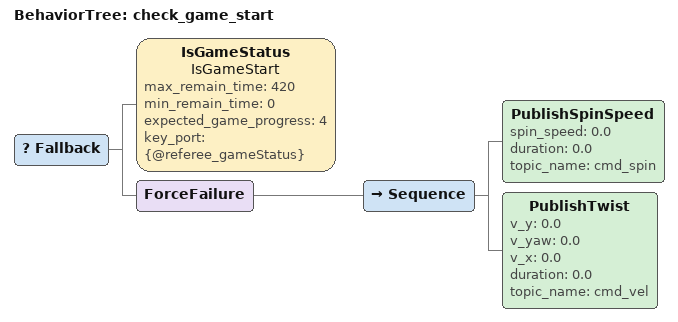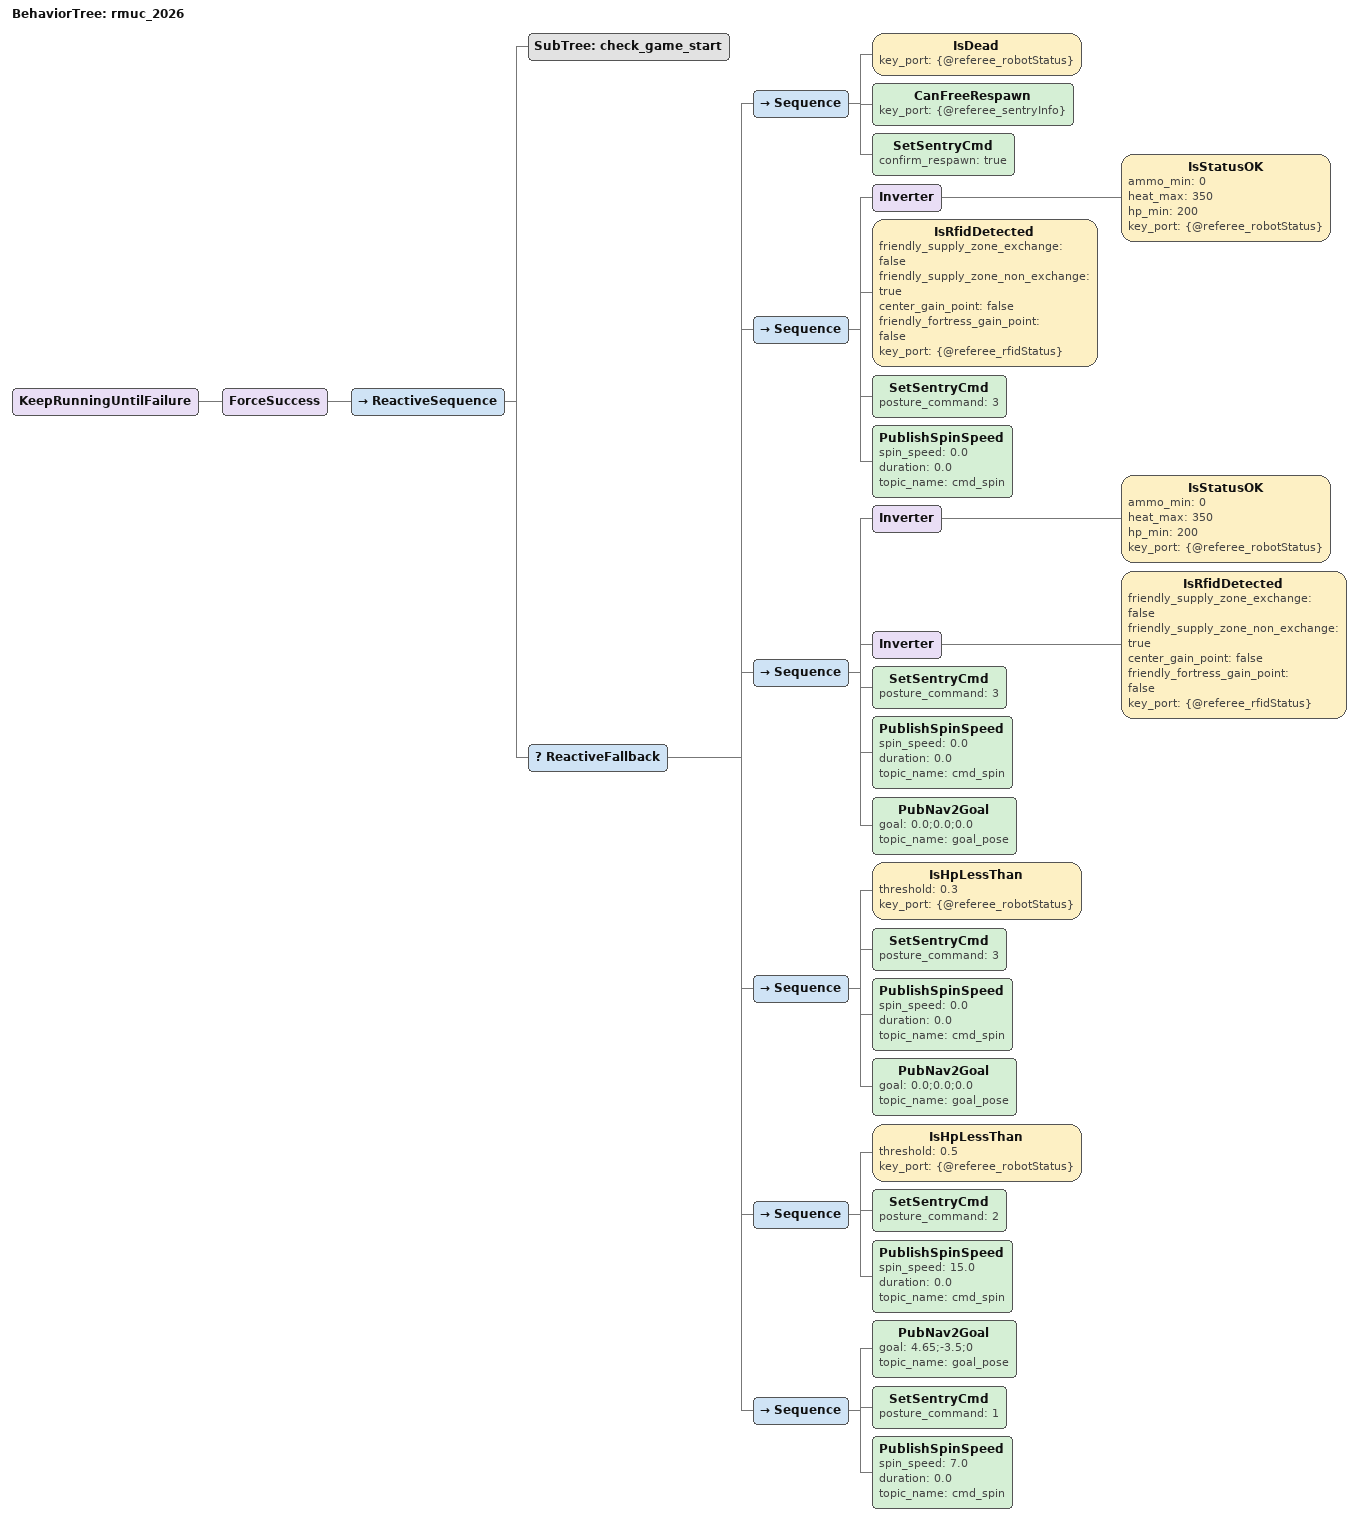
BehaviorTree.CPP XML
<?xml version="1.0" encoding="UTF-8"?>
<root BTCPP_format="4">

  <!-- =========================
       开赛检查：未开赛则停转、停移动
       ========================= -->
  <BehaviorTree ID="check_game_start">
    <Fallback>
      <IsGameStatus name="IsGameStart"
                    max_remain_time="420"
                    min_remain_time="0"
                    expected_game_progress="4"
                    key_port="{@referee_gameStatus}"/>

      <ForceFailure>
        <Sequence>
          <PublishSpinSpeed spin_speed="0.0"
                            duration="0.0"
                            topic_name="cmd_spin"/>
          <PublishTwist v_y="0.0"
                        v_yaw="0.0"
                        v_x="0.0"
                        duration="0.0"
                        topic_name="cmd_vel"/>
        </Sequence>
      </ForceFailure>
    </Fallback>
  </BehaviorTree>

  <!-- =========================
       融合版 RMUC 2026
       优先级：
       1) 免费复活
       2) 综合状态异常 + RFID区域感知保护
       3) 低血量撤退
       4) 半血防御
       5) 默认进攻
       ========================= -->
  <BehaviorTree ID="rmuc_2026">
    <KeepRunningUntilFailure>
      <ForceSuccess>
        <ReactiveSequence>

          <!-- 比赛未开始时，不允许后续战术逻辑运行 -->
          <SubTree ID="check_game_start"/>

          <ReactiveFallback>

            <!-- 1. 死亡且可免费复活 -->
            <Sequence>
              <IsDead key_port="{@referee_robotStatus}"/>
              <CanFreeRespawn key_port="{@referee_sentryInfo}"/>
              <SetSentryCmd confirm_respawn="true"/>
            </Sequence>

            <!-- 2A. 综合状态异常，但已经在友方非兑换补给区（RMUL补给区） -->
            <!-- 逻辑：切移动姿态，停转，原地保持，不再强制导航 -->
            <Sequence>
              <Inverter>
                <IsStatusOK ammo_min="0"
                            heat_max="350"
                            hp_min="200"
                            key_port="{@referee_robotStatus}"/>
              </Inverter>

              <IsRfidDetected friendly_supply_zone_exchange="false"
                              friendly_supply_zone_non_exchange="true"
                              center_gain_point="false"
                              friendly_fortress_gain_point="false"
                              key_port="{@referee_rfidStatus}"/>

              <SetSentryCmd posture_command="3"/>
              <PublishSpinSpeed spin_speed="0.0"
                                duration="0.0"
                                topic_name="cmd_spin"/>
            </Sequence>

            <!-- 2B. 综合状态异常，且不在友方非兑换补给区 -->
            <!-- 逻辑：切移动姿态，停转，撤到保底点 -->
            <Sequence>
              <Inverter>
                <IsStatusOK ammo_min="0"
                            heat_max="350"
                            hp_min="200"
                            key_port="{@referee_robotStatus}"/>
              </Inverter>

              <Inverter>
                <IsRfidDetected friendly_supply_zone_exchange="false"
                                friendly_supply_zone_non_exchange="true"
                                center_gain_point="false"
                                friendly_fortress_gain_point="false"
                                key_port="{@referee_rfidStatus}"/>
              </Inverter>

              <SetSentryCmd posture_command="3"/>
              <PublishSpinSpeed spin_speed="0.0"
                                duration="0.0"
                                topic_name="cmd_spin"/>
              <PubNav2Goal goal="0.0;0.0;0.0"
                           topic_name="goal_pose"/>
            </Sequence>

            <!-- 3. 血量低于30%：撤退 -->
            <Sequence>
              <IsHpLessThan threshold="0.3"
                            key_port="{@referee_robotStatus}"/>

              <SetSentryCmd posture_command="3"/>
              <PublishSpinSpeed spin_speed="0.0"
                                duration="0.0"
                                topic_name="cmd_spin"/>
              <PubNav2Goal goal="0.0;0.0;0.0"
                           topic_name="goal_pose"/>
            </Sequence>

            <!-- 4. 血量低于50%：防御 -->
            <Sequence>
              <IsHpLessThan threshold="0.5"
                            key_port="{@referee_robotStatus}"/>

              <SetSentryCmd posture_command="2"/>
              <PublishSpinSpeed spin_speed="15.0"
                                duration="0.0"
                                topic_name="cmd_spin"/>
            </Sequence>

            <!-- 5. 默认进攻 -->
            <Sequence>
              <PubNav2Goal goal="4.65;-3.5;0"
                           topic_name="goal_pose"/>

              <SetSentryCmd posture_command="1"/>
              <PublishSpinSpeed spin_speed="7.0"
                                duration="0.0"
                                topic_name="cmd_spin"/>
            </Sequence>

          </ReactiveFallback>
        </ReactiveSequence>
      </ForceSuccess>
    </KeepRunningUntilFailure>
  </BehaviorTree>

  <!-- =========================
       Groot 节点模型
       这里做成干净版，避免原文件重复定义
       ========================= -->

</root>
